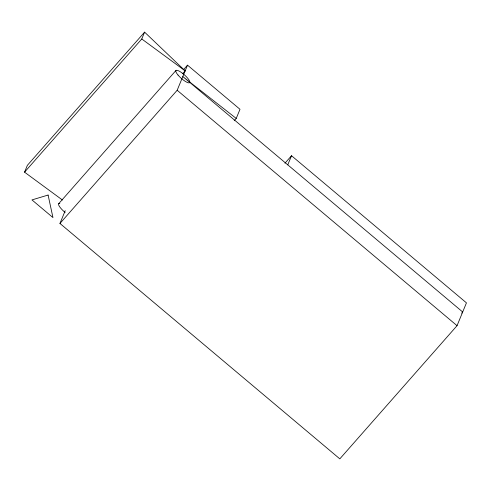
<?xml version="1.0" encoding="UTF-8"?>
<svg xmlns="http://www.w3.org/2000/svg" width="491" height="491" viewBox="0 0 491 491"><rect width="100%" height="100%" fill="white"/><g stroke="black" fill="none" stroke-linecap="round" stroke-linejoin="round"><path stroke-width="0.74" d="M62.443 200.021L24.55 172.169L27.373 165.326L144.593 32.136L185.162 70.87L182.64 73.736M284.958 163.19L291.531 155.727L466.45 302.861L457.047 325.674L339.821 458.864L59.951 223.454L65.217 210.676M24.55 172.169L141.776 38.979L144.593 32.136M59.951 223.454L177.171 90.258L187.513 65.162L239.995 109.303L236.232 118.429L234.207 120.725M287.769 164.853L291.531 155.727M58.705 203.697L175.931 70.501M183.474 69.759L187.513 65.162M461.681 313.135L462.688 311.981L182.812 76.571L236.232 118.429M141.776 38.979L185.162 70.87M177.171 90.258L457.047 325.674M65.15 212.462A9.176 2.345 41.4 0 1 59.233 206.103A9.176 2.345 41.4 0 1 59.81 203.489M48.1 195.05L31.964 199.911L52.954 217.568L48.1 195.05M178.018 75.049A9.176 2.345 41.4 0 0 189.698 82.635A9.176 2.345 41.4 0 0 180.725 72.03A9.176 2.345 41.4 0 0 178.018 75.049"/></g></svg>
